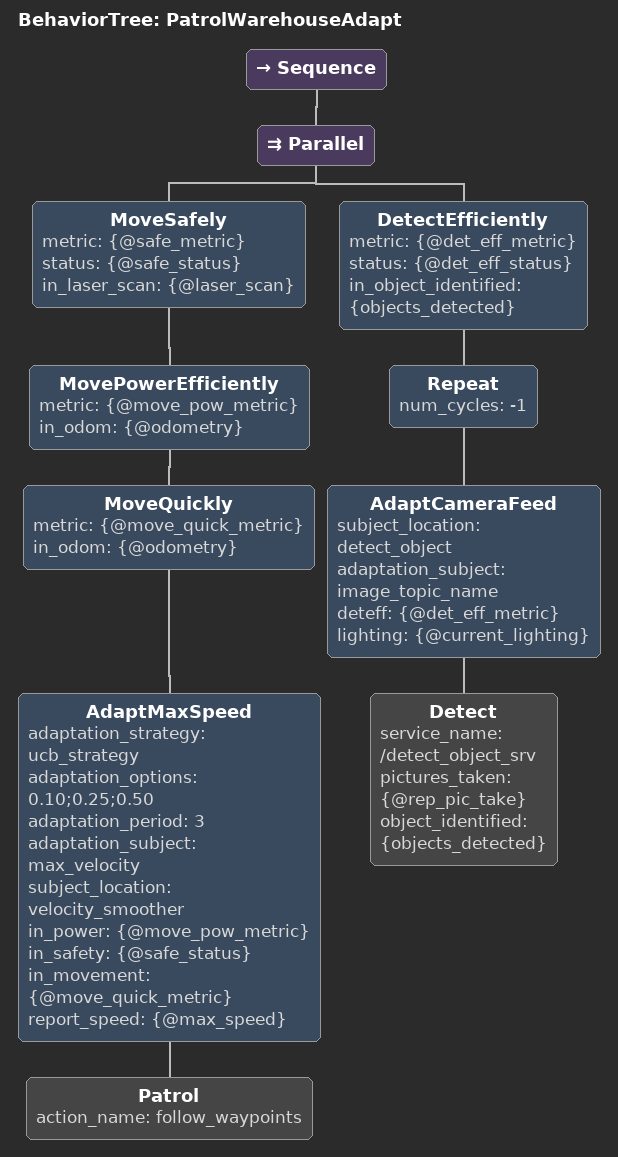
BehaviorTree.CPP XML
<root BTCPP_format="4" main_tree_to_execute="PatrolWarehouseAdapt">
  	<BehaviorTree ID="PatrolWarehouseAdapt">
		<Sequence>
      <Parallel>
        <MoveSafely metric="{@safe_metric}" status="{@safe_status}" in_laser_scan="{@laser_scan}">
          <MovePowerEfficiently metric="{@move_pow_metric}" in_odom="{@odometry}">
            <MoveQuickly metric="{@move_quick_metric}" in_odom="{@odometry}">
                <AdaptMaxSpeed adaptation_strategy="ucb_strategy" adaptation_options="0.10;0.25;0.50" adaptation_period="3" adaptation_subject="max_velocity" subject_location="velocity_smoother" in_power="{@move_pow_metric}" in_safety="{@safe_status}" in_movement="{@move_quick_metric}" report_speed="{@max_speed}" >
                  <Patrol action_name="follow_waypoints"/>
                </AdaptMaxSpeed>
            </MoveQuickly>
          </MovePowerEfficiently>
        </MoveSafely>
        <DetectEfficiently metric="{@det_eff_metric}" status="{@det_eff_status}" in_object_identified="{objects_detected}">
          <Repeat num_cycles="-1">
            <AdaptCameraFeed subject_location="detect_object" adaptation_subject="image_topic_name" deteff="{@det_eff_metric}" lighting="{@current_lighting}">
              <Detect service_name="/detect_object_srv" pictures_taken="{@rep_pic_take}" object_identified="{objects_detected}"/>
            </AdaptCameraFeed>
          </Repeat>
        </DetectEfficiently>
    </Parallel>
		</Sequence>
  </BehaviorTree>
</root>
